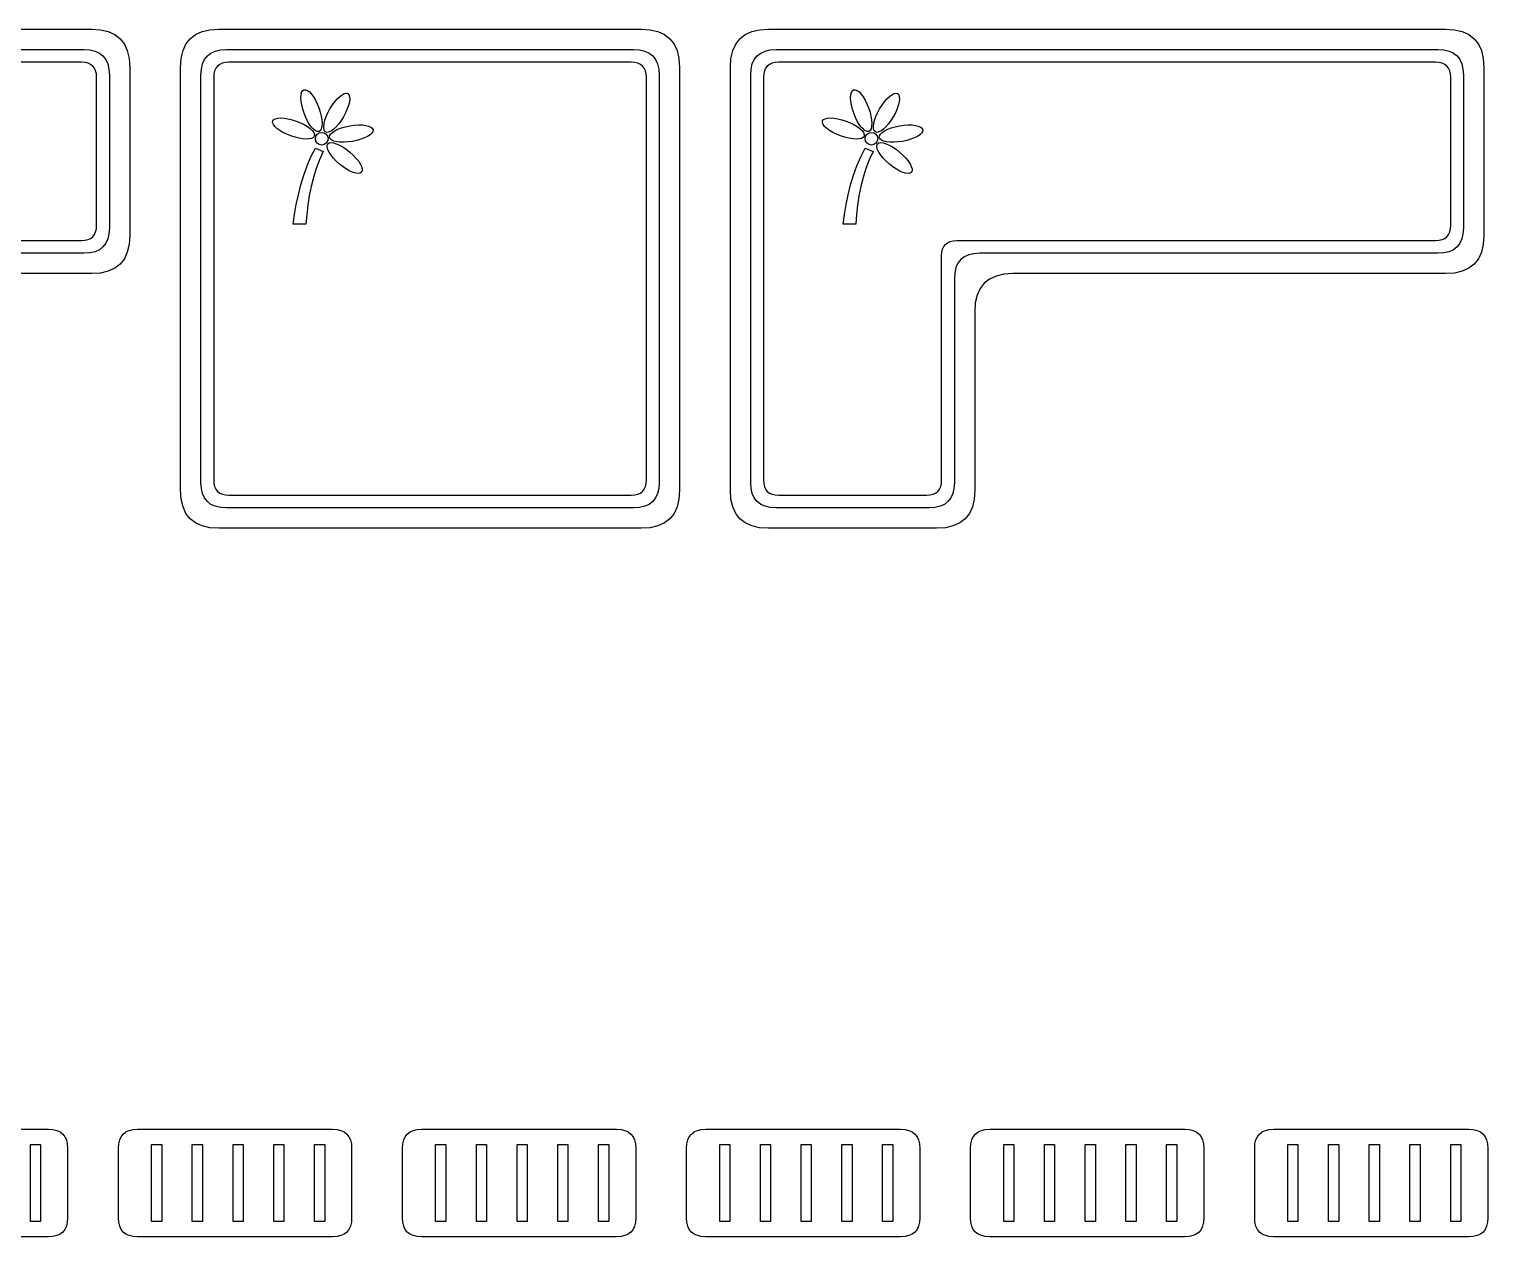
# Model space of a CAD drawing. Extents: x 4 to 296, y 4 to 595.
# Drawn here: x 181.7 to 296.3, y 499.7 to 594.5 of the extents above; entities that cross this region are included whole.
import ezdxf

# ---------------------------------------------------------------- set-up
doc = ezdxf.new("R2010")
doc.units = 0
doc.layers.add('CUT', color=1, linetype='CONTINUOUS')
doc.layers.add('RASTER', color=7, linetype='CONTINUOUS')

msp = doc.modelspace()

# ---------------------------------------------------------------- linework, layer by layer
at = {"layer": 'CUT'}
for points in [[(113.4, 594.548), (186.6, 594.548), (187.303, 594.501), (187.913, 594.361), (188.428, 594.126), (188.85, 593.798), (189.178, 593.376), (189.413, 592.861), (189.553, 592.251), (189.6, 591.548), (189.6, 578.348), (189.553, 577.645), (189.413, 577.036), (189.178, 576.52), (188.85, 576.098), (188.428, 575.77), (187.913, 575.536), (187.303, 575.395), (186.6, 575.348), (113.4, 575.348)], [(167.9, 508.148), (183.22, 508.148), (183.572, 508.125), (183.876, 508.054), (184.134, 507.937), (184.345, 507.773), (184.509, 507.562), (184.626, 507.304), (184.697, 507), (184.72, 506.648), (184.72, 501.2), (184.697, 500.848), (184.626, 500.544), (184.509, 500.286), (184.345, 500.075), (184.134, 499.911), (183.876, 499.794), (183.572, 499.723), (183.22, 499.7), (167.9, 499.7)]]:
    msp.add_lwpolyline(points, dxfattribs=at)
for points in [[(193.6, 591.548), (193.647, 592.251), (193.788, 592.861), (194.022, 593.376), (194.35, 593.798), (194.772, 594.126), (195.288, 594.361), (195.897, 594.501), (196.6, 594.548), (229.8, 594.548), (230.503, 594.501), (231.112, 594.361), (231.628, 594.126), (232.05, 593.798), (232.378, 593.376), (232.612, 592.861), (232.753, 592.251), (232.8, 591.548), (232.8, 558.348), (232.753, 557.645), (232.612, 557.036), (232.378, 556.52), (232.05, 556.098), (231.628, 555.77), (231.112, 555.536), (230.503, 555.395), (229.8, 555.348), (196.6, 555.348), (195.897, 555.395), (195.288, 555.536), (194.772, 555.77), (194.35, 556.098), (194.022, 556.52), (193.788, 557.036), (193.647, 557.645), (193.6, 558.348)], [(236.8, 591.548), (236.847, 592.251), (236.988, 592.861), (237.222, 593.376), (237.55, 593.798), (237.972, 594.126), (238.488, 594.361), (239.097, 594.501), (239.8, 594.548), (293, 594.548), (293.703, 594.501), (294.313, 594.361), (294.828, 594.126), (295.25, 593.798), (295.578, 593.376), (295.813, 592.861), (295.953, 592.251), (296, 591.548), (296, 578.348), (295.953, 577.645), (295.813, 577.036), (295.578, 576.52), (295.25, 576.098), (294.828, 575.77), (294.313, 575.536), (293.703, 575.395), (293, 575.348), (259, 575.348), (258.297, 575.301), (257.688, 575.161), (257.172, 574.926), (256.75, 574.598), (256.422, 574.176), (256.188, 573.661), (256.047, 573.051), (256, 572.348), (256, 558.348), (255.953, 557.645), (255.813, 557.036), (255.578, 556.52), (255.25, 556.098), (254.828, 555.77), (254.313, 555.536), (253.703, 555.395), (253, 555.348), (239.8, 555.348), (239.097, 555.395), (238.488, 555.536), (237.972, 555.77), (237.55, 556.098), (237.222, 556.52), (236.988, 557.036), (236.847, 557.645), (236.8, 558.348)], [(188.72, 506.648), (188.743, 507), (188.814, 507.304), (188.931, 507.562), (189.095, 507.773), (189.306, 507.937), (189.564, 508.054), (189.868, 508.125), (190.22, 508.148), (205.54, 508.148), (205.892, 508.125), (206.196, 508.054), (206.454, 507.937), (206.665, 507.773), (206.829, 507.562), (206.946, 507.304), (207.017, 507), (207.04, 506.648), (207.04, 501.2), (207.017, 500.848), (206.946, 500.544), (206.829, 500.286), (206.665, 500.075), (206.454, 499.911), (206.196, 499.794), (205.892, 499.723), (205.54, 499.7), (190.22, 499.7), (189.868, 499.723), (189.564, 499.794), (189.306, 499.911), (189.095, 500.075), (188.931, 500.286), (188.814, 500.544), (188.743, 500.848), (188.72, 501.2)], [(211.04, 506.648), (211.063, 507), (211.134, 507.304), (211.251, 507.562), (211.415, 507.773), (211.626, 507.937), (211.884, 508.054), (212.188, 508.125), (212.54, 508.148), (227.86, 508.148), (228.212, 508.125), (228.516, 508.054), (228.774, 507.937), (228.985, 507.773), (229.149, 507.562), (229.266, 507.304), (229.337, 507), (229.36, 506.648), (229.36, 501.2), (229.337, 500.848), (229.266, 500.544), (229.149, 500.286), (228.985, 500.075), (228.774, 499.911), (228.516, 499.794), (228.212, 499.723), (227.86, 499.7), (212.54, 499.7), (212.188, 499.723), (211.884, 499.794), (211.626, 499.911), (211.415, 500.075), (211.251, 500.286), (211.134, 500.544), (211.063, 500.848), (211.04, 501.2)], [(233.36, 506.648), (233.383, 507), (233.454, 507.304), (233.571, 507.562), (233.735, 507.773), (233.946, 507.937), (234.204, 508.054), (234.508, 508.125), (234.86, 508.148), (250.18, 508.148), (250.532, 508.125), (250.836, 508.054), (251.094, 507.937), (251.305, 507.773), (251.469, 507.562), (251.586, 507.304), (251.657, 507), (251.68, 506.648), (251.68, 501.2), (251.657, 500.848), (251.586, 500.544), (251.469, 500.286), (251.305, 500.075), (251.094, 499.911), (250.836, 499.794), (250.532, 499.723), (250.18, 499.7), (234.86, 499.7), (234.508, 499.723), (234.204, 499.794), (233.946, 499.911), (233.735, 500.075), (233.571, 500.286), (233.454, 500.544), (233.383, 500.848), (233.36, 501.2)], [(255.68, 506.648), (255.703, 507), (255.774, 507.304), (255.891, 507.562), (256.055, 507.773), (256.266, 507.937), (256.524, 508.054), (256.828, 508.125), (257.18, 508.148), (272.5, 508.148), (272.852, 508.125), (273.156, 508.054), (273.414, 507.937), (273.625, 507.773), (273.789, 507.562), (273.906, 507.304), (273.977, 507), (274, 506.648), (274, 501.2), (273.977, 500.848), (273.906, 500.544), (273.789, 500.286), (273.625, 500.075), (273.414, 499.911), (273.156, 499.794), (272.852, 499.723), (272.5, 499.7), (257.18, 499.7), (256.828, 499.723), (256.524, 499.794), (256.266, 499.911), (256.055, 500.075), (255.891, 500.286), (255.774, 500.544), (255.703, 500.848), (255.68, 501.2)], [(278, 506.648), (278.023, 507), (278.094, 507.304), (278.211, 507.562), (278.375, 507.773), (278.586, 507.937), (278.844, 508.054), (279.148, 508.125), (279.5, 508.148), (294.82, 508.148), (295.172, 508.125), (295.476, 508.054), (295.734, 507.937), (295.945, 507.773), (296.109, 507.562), (296.226, 507.304), (296.297, 507), (296.32, 506.648), (296.32, 501.2), (296.297, 500.848), (296.226, 500.544), (296.109, 500.286), (295.945, 500.075), (295.734, 499.911), (295.476, 499.794), (295.172, 499.723), (294.82, 499.7), (279.5, 499.7), (279.148, 499.723), (278.844, 499.794), (278.586, 499.911), (278.375, 500.075), (278.211, 500.286), (278.094, 500.544), (278.023, 500.848), (278, 501.2)]]:
    msp.add_lwpolyline(points, close=True, dxfattribs=at)
at = {"layer": 'RASTER'}
for points in [[(114, 592.948), (186, 592.948), (186.469, 592.917), (186.875, 592.823), (187.219, 592.667), (187.5, 592.448), (187.719, 592.167), (187.875, 591.823), (187.969, 591.417), (188, 590.948), (188, 578.948), (187.969, 578.479), (187.875, 578.073), (187.719, 577.729), (187.5, 577.448), (187.219, 577.229), (186.875, 577.073), (186.469, 576.979), (186, 576.948), (114, 576.948)], [(114.2, 577.948), (185.8, 577.948), (186.081, 577.967), (186.325, 578.023), (186.531, 578.117), (186.7, 578.248), (186.831, 578.417), (186.925, 578.623), (186.981, 578.867), (187, 579.148), (187, 590.748), (186.981, 591.029), (186.925, 591.273), (186.831, 591.479), (186.7, 591.648), (186.531, 591.779), (186.325, 591.873), (186.081, 591.929), (185.8, 591.948), (114.2, 591.948)]]:
    msp.add_lwpolyline(points, dxfattribs=at)
for points in [[(195.2, 590.948), (195.231, 591.417), (195.325, 591.823), (195.481, 592.167), (195.7, 592.448), (195.981, 592.667), (196.325, 592.823), (196.731, 592.917), (197.2, 592.948), (229.2, 592.948), (229.669, 592.917), (230.075, 592.823), (230.419, 592.667), (230.7, 592.448), (230.919, 592.167), (231.075, 591.823), (231.169, 591.417), (231.2, 590.948), (231.2, 558.948), (231.169, 558.479), (231.075, 558.073), (230.919, 557.729), (230.7, 557.448), (230.419, 557.229), (230.075, 557.073), (229.669, 556.979), (229.2, 556.948), (197.2, 556.948), (196.731, 556.979), (196.325, 557.073), (195.981, 557.229), (195.7, 557.448), (195.481, 557.729), (195.325, 558.073), (195.231, 558.479), (195.2, 558.948)], [(238.4, 590.948), (238.431, 591.417), (238.525, 591.823), (238.681, 592.167), (238.9, 592.448), (239.181, 592.667), (239.525, 592.823), (239.931, 592.917), (240.4, 592.948), (292.4, 592.948), (292.869, 592.917), (293.275, 592.823), (293.619, 592.667), (293.9, 592.448), (294.119, 592.167), (294.275, 591.823), (294.369, 591.417), (294.4, 590.948), (294.4, 578.948), (294.369, 578.479), (294.275, 578.073), (294.119, 577.729), (293.9, 577.448), (293.619, 577.229), (293.275, 577.073), (292.869, 576.979), (292.4, 576.948), (256.4, 576.948), (255.931, 576.917), (255.525, 576.823), (255.181, 576.667), (254.9, 576.448), (254.681, 576.167), (254.525, 575.823), (254.431, 575.417), (254.4, 574.948), (254.4, 558.948), (254.369, 558.479), (254.275, 558.073), (254.119, 557.729), (253.9, 557.448), (253.619, 557.229), (253.275, 557.073), (252.869, 556.979), (252.4, 556.948), (240.4, 556.948), (239.931, 556.979), (239.525, 557.073), (239.181, 557.229), (238.9, 557.448), (238.681, 557.729), (238.525, 558.073), (238.431, 558.479), (238.4, 558.948)], [(196.2, 590.748), (196.2, 559.148), (196.219, 558.867), (196.275, 558.623), (196.369, 558.417), (196.5, 558.248), (196.669, 558.117), (196.875, 558.023), (197.119, 557.967), (197.4, 557.948), (229, 557.948), (229.281, 557.967), (229.525, 558.023), (229.731, 558.117), (229.9, 558.248), (230.031, 558.417), (230.125, 558.623), (230.181, 558.867), (230.2, 559.148), (230.2, 590.748), (230.181, 591.029), (230.125, 591.273), (230.031, 591.479), (229.9, 591.648), (229.731, 591.779), (229.525, 591.873), (229.281, 591.929), (229, 591.948), (197.4, 591.948), (197.119, 591.929), (196.875, 591.873), (196.669, 591.779), (196.5, 591.648), (196.369, 591.479), (196.275, 591.273), (196.219, 591.029), (196.2, 590.748)], [(239.4, 590.748), (239.4, 559.148), (239.419, 558.867), (239.475, 558.623), (239.569, 558.417), (239.7, 558.248), (239.869, 558.117), (240.075, 558.023), (240.319, 557.967), (240.6, 557.948), (252.2, 557.948), (252.481, 557.967), (252.725, 558.023), (252.931, 558.117), (253.1, 558.248), (253.231, 558.417), (253.325, 558.623), (253.381, 558.867), (253.4, 559.148), (253.4, 576.748), (253.419, 577.029), (253.475, 577.273), (253.569, 577.479), (253.7, 577.648), (253.869, 577.779), (254.075, 577.873), (254.319, 577.929), (254.6, 577.948), (292.2, 577.948), (292.481, 577.967), (292.725, 578.023), (292.931, 578.117), (293.1, 578.248), (293.231, 578.417), (293.325, 578.623), (293.381, 578.867), (293.4, 579.148), (293.4, 590.748), (293.381, 591.029), (293.325, 591.273), (293.231, 591.479), (293.1, 591.648), (292.931, 591.779), (292.725, 591.873), (292.481, 591.929), (292.2, 591.948), (240.6, 591.948), (240.319, 591.929), (240.075, 591.873), (239.869, 591.779), (239.7, 591.648), (239.569, 591.479), (239.475, 591.273), (239.419, 591.029), (239.4, 590.748)], [(203.288, 589.785), (203.418, 589.795), (203.562, 589.74), (203.716, 589.625), (203.874, 589.457), (204.033, 589.242), (204.188, 588.984), (204.333, 588.69), (204.465, 588.366), (204.573, 588.033), (204.65, 587.714), (204.697, 587.418), (204.714, 587.15), (204.7, 586.92), (204.656, 586.733), (204.581, 586.598), (204.476, 586.523), (204.346, 586.513), (204.203, 586.568), (204.049, 586.683), (203.89, 586.85), (203.731, 587.066), (203.576, 587.324), (203.431, 587.617), (203.3, 587.942), (203.192, 588.275), (203.114, 588.594), (203.067, 588.89), (203.05, 589.157), (203.064, 589.388), (203.108, 589.574), (203.183, 589.709), (203.288, 589.785)], [(206.734, 589.484), (206.825, 589.391), (206.875, 589.245), (206.886, 589.054), (206.859, 588.824), (206.797, 588.564), (206.699, 588.28), (206.567, 587.98), (206.403, 587.67), (206.217, 587.374), (206.023, 587.11), (205.826, 586.883), (205.632, 586.698), (205.446, 586.56), (205.275, 586.474), (205.124, 586.445), (204.998, 586.477), (204.907, 586.57), (204.857, 586.716), (204.846, 586.907), (204.873, 587.136), (204.935, 587.397), (205.033, 587.681), (205.165, 587.981), (205.329, 588.29), (205.515, 588.587), (205.709, 588.851), (205.906, 589.078), (206.1, 589.263), (206.286, 589.4), (206.457, 589.486), (206.608, 589.516), (206.734, 589.484)], [(246.488, 589.785), (246.618, 589.795), (246.762, 589.74), (246.916, 589.625), (247.074, 589.457), (247.233, 589.242), (247.388, 588.984), (247.533, 588.69), (247.665, 588.366), (247.773, 588.033), (247.85, 587.714), (247.897, 587.418), (247.914, 587.15), (247.9, 586.92), (247.856, 586.733), (247.781, 586.598), (247.676, 586.523), (247.546, 586.513), (247.403, 586.568), (247.249, 586.683), (247.09, 586.85), (246.931, 587.066), (246.776, 587.324), (246.631, 587.617), (246.5, 587.942), (246.392, 588.275), (246.314, 588.594), (246.267, 588.89), (246.25, 589.157), (246.264, 589.388), (246.308, 589.574), (246.383, 589.709), (246.488, 589.785)], [(249.934, 589.484), (250.025, 589.391), (250.075, 589.245), (250.086, 589.054), (250.059, 588.824), (249.997, 588.564), (249.899, 588.28), (249.767, 587.98), (249.603, 587.67), (249.417, 587.374), (249.223, 587.11), (249.026, 586.883), (248.832, 586.698), (248.646, 586.56), (248.475, 586.474), (248.324, 586.445), (248.198, 586.477), (248.107, 586.57), (248.057, 586.716), (248.046, 586.907), (248.073, 587.136), (248.135, 587.397), (248.233, 587.681), (248.365, 587.981), (248.529, 588.29), (248.715, 588.587), (248.909, 588.851), (249.106, 589.078), (249.3, 589.263), (249.486, 589.4), (249.657, 589.486), (249.808, 589.516), (249.934, 589.484)], [(200.843, 587.34), (200.919, 587.445), (201.054, 587.52), (201.24, 587.564), (201.471, 587.578), (201.738, 587.561), (202.034, 587.514), (202.353, 587.436), (202.686, 587.328), (203.011, 587.197), (203.304, 587.052), (203.562, 586.897), (203.778, 586.738), (203.945, 586.579), (204.06, 586.425), (204.115, 586.282), (204.105, 586.152), (204.03, 586.047), (203.895, 585.972), (203.708, 585.928), (203.478, 585.914), (203.21, 585.931), (202.914, 585.978), (202.595, 586.055), (202.262, 586.163), (201.938, 586.295), (201.644, 586.44), (201.386, 586.595), (201.171, 586.754), (201.003, 586.912), (200.888, 587.066), (200.833, 587.21), (200.843, 587.34)], [(208.718, 586.651), (208.705, 586.521), (208.625, 586.389), (208.486, 586.258), (208.293, 586.131), (208.053, 586.011), (207.773, 585.904), (207.458, 585.812), (207.116, 585.739), (206.769, 585.69), (206.442, 585.669), (206.142, 585.674), (205.875, 585.704), (205.651, 585.758), (205.475, 585.834), (205.355, 585.931), (205.299, 586.048), (205.312, 586.177), (205.391, 586.309), (205.53, 586.441), (205.723, 586.568), (205.963, 586.687), (206.244, 586.794), (206.558, 586.887), (206.901, 586.96), (207.247, 587.008), (207.574, 587.029), (207.875, 587.024), (208.141, 586.994), (208.366, 586.94), (208.542, 586.865), (208.661, 586.767), (208.718, 586.651)], [(244.043, 587.34), (244.119, 587.445), (244.254, 587.52), (244.44, 587.564), (244.671, 587.578), (244.938, 587.561), (245.234, 587.514), (245.553, 587.436), (245.886, 587.328), (246.211, 587.197), (246.504, 587.052), (246.762, 586.897), (246.978, 586.738), (247.145, 586.579), (247.26, 586.425), (247.315, 586.282), (247.305, 586.152), (247.23, 586.047), (247.095, 585.972), (246.908, 585.928), (246.678, 585.914), (246.41, 585.931), (246.114, 585.978), (245.795, 586.055), (245.462, 586.163), (245.138, 586.295), (244.844, 586.44), (244.586, 586.595), (244.371, 586.754), (244.203, 586.912), (244.088, 587.066), (244.033, 587.21), (244.043, 587.34)], [(251.918, 586.651), (251.905, 586.521), (251.825, 586.389), (251.686, 586.258), (251.493, 586.131), (251.253, 586.011), (250.973, 585.904), (250.658, 585.812), (250.316, 585.739), (249.969, 585.69), (249.642, 585.669), (249.342, 585.674), (249.075, 585.704), (248.851, 585.758), (248.675, 585.834), (248.555, 585.931), (248.499, 586.048), (248.512, 586.177), (248.591, 586.309), (248.73, 586.441), (248.923, 586.568), (249.163, 586.687), (249.444, 586.794), (249.758, 586.887), (250.101, 586.96), (250.447, 587.008), (250.774, 587.029), (251.075, 587.024), (251.341, 586.994), (251.566, 586.94), (251.742, 586.865), (251.861, 586.767), (251.918, 586.651)], [(202.456, 579.244), (202.561, 579.998), (202.692, 580.767), (202.853, 581.541), (203.045, 582.313), (203.272, 583.073), (203.537, 583.813), (203.843, 584.523), (204.192, 585.196), (204.812, 584.948), (204.509, 584.286), (204.25, 583.603), (204.032, 582.903), (203.851, 582.189), (203.705, 581.463), (203.591, 580.728), (203.507, 579.988), (203.448, 579.244)], [(207.823, 583.31), (207.715, 583.237), (207.563, 583.213), (207.373, 583.235), (207.151, 583.301), (206.906, 583.408), (206.643, 583.554), (206.37, 583.735), (206.094, 583.951), (205.834, 584.185), (205.608, 584.422), (205.419, 584.656), (205.271, 584.879), (205.167, 585.085), (205.112, 585.269), (205.11, 585.423), (205.163, 585.541), (205.27, 585.615), (205.423, 585.639), (205.613, 585.616), (205.834, 585.55), (206.08, 585.443), (206.342, 585.298), (206.615, 585.116), (206.891, 584.901), (207.151, 584.666), (207.378, 584.429), (207.567, 584.196), (207.715, 583.972), (207.818, 583.766), (207.873, 583.582), (207.876, 583.428), (207.823, 583.31)], [(245.656, 579.244), (245.761, 579.998), (245.892, 580.767), (246.053, 581.541), (246.245, 582.313), (246.472, 583.073), (246.737, 583.813), (247.043, 584.523), (247.392, 585.196), (248.012, 584.948), (247.709, 584.286), (247.45, 583.603), (247.232, 582.903), (247.051, 582.189), (246.905, 581.463), (246.791, 580.728), (246.707, 579.988), (246.648, 579.244)], [(251.023, 583.31), (250.915, 583.237), (250.763, 583.213), (250.573, 583.235), (250.351, 583.301), (250.106, 583.408), (249.843, 583.554), (249.57, 583.735), (249.294, 583.951), (249.034, 584.185), (248.808, 584.422), (248.619, 584.656), (248.471, 584.879), (248.367, 585.085), (248.312, 585.269), (248.31, 585.423), (248.363, 585.541), (248.47, 585.615), (248.623, 585.639), (248.813, 585.616), (249.034, 585.55), (249.28, 585.443), (249.542, 585.298), (249.815, 585.116), (250.091, 584.901), (250.351, 584.666), (250.578, 584.429), (250.767, 584.196), (250.915, 583.972), (251.018, 583.766), (251.073, 583.582), (251.076, 583.428), (251.023, 583.31)], [(181.8, 506.948), (182.6, 506.948), (182.6, 500.9), (181.8, 500.9)], [(191.32, 506.948), (192.12, 506.948), (192.12, 500.9), (191.32, 500.9)], [(194.52, 506.948), (195.32, 506.948), (195.32, 500.9), (194.52, 500.9)], [(197.72, 506.948), (198.52, 506.948), (198.52, 500.9), (197.72, 500.9)], [(200.92, 506.948), (201.72, 506.948), (201.72, 500.9), (200.92, 500.9)], [(204.12, 506.948), (204.92, 506.948), (204.92, 500.9), (204.12, 500.9)], [(213.64, 506.948), (214.44, 506.948), (214.44, 500.9), (213.64, 500.9)], [(216.84, 506.948), (217.64, 506.948), (217.64, 500.9), (216.84, 500.9)], [(220.04, 506.948), (220.84, 506.948), (220.84, 500.9), (220.04, 500.9)], [(223.24, 506.948), (224.04, 506.948), (224.04, 500.9), (223.24, 500.9)], [(226.44, 506.948), (227.24, 506.948), (227.24, 500.9), (226.44, 500.9)], [(235.96, 506.948), (236.76, 506.948), (236.76, 500.9), (235.96, 500.9)], [(239.16, 506.948), (239.96, 506.948), (239.96, 500.9), (239.16, 500.9)], [(242.36, 506.948), (243.16, 506.948), (243.16, 500.9), (242.36, 500.9)], [(245.56, 506.948), (246.36, 506.948), (246.36, 500.9), (245.56, 500.9)], [(248.76, 506.948), (249.56, 506.948), (249.56, 500.9), (248.76, 500.9)], [(258.28, 506.948), (259.08, 506.948), (259.08, 500.9), (258.28, 500.9)], [(261.48, 506.948), (262.28, 506.948), (262.28, 500.9), (261.48, 500.9)], [(264.68, 506.948), (265.48, 506.948), (265.48, 500.9), (264.68, 500.9)], [(267.88, 506.948), (268.68, 506.948), (268.68, 500.9), (267.88, 500.9)], [(271.08, 506.948), (271.88, 506.948), (271.88, 500.9), (271.08, 500.9)], [(280.6, 506.948), (281.4, 506.948), (281.4, 500.9), (280.6, 500.9)], [(283.8, 506.948), (284.6, 506.948), (284.6, 500.9), (283.8, 500.9)], [(287, 506.948), (287.8, 506.948), (287.8, 500.9), (287, 500.9)], [(290.2, 506.948), (291, 506.948), (291, 500.9), (290.2, 500.9)], [(293.4, 506.948), (294.2, 506.948), (294.2, 500.9), (293.4, 500.9)]]:
    msp.add_lwpolyline(points, close=True, dxfattribs=at)
for centre in [(204.688, 585.94), (247.888, 585.94)]:
    msp.add_circle(centre, 0.496, dxfattribs=at)

doc.saveas('drawing.dxf')
